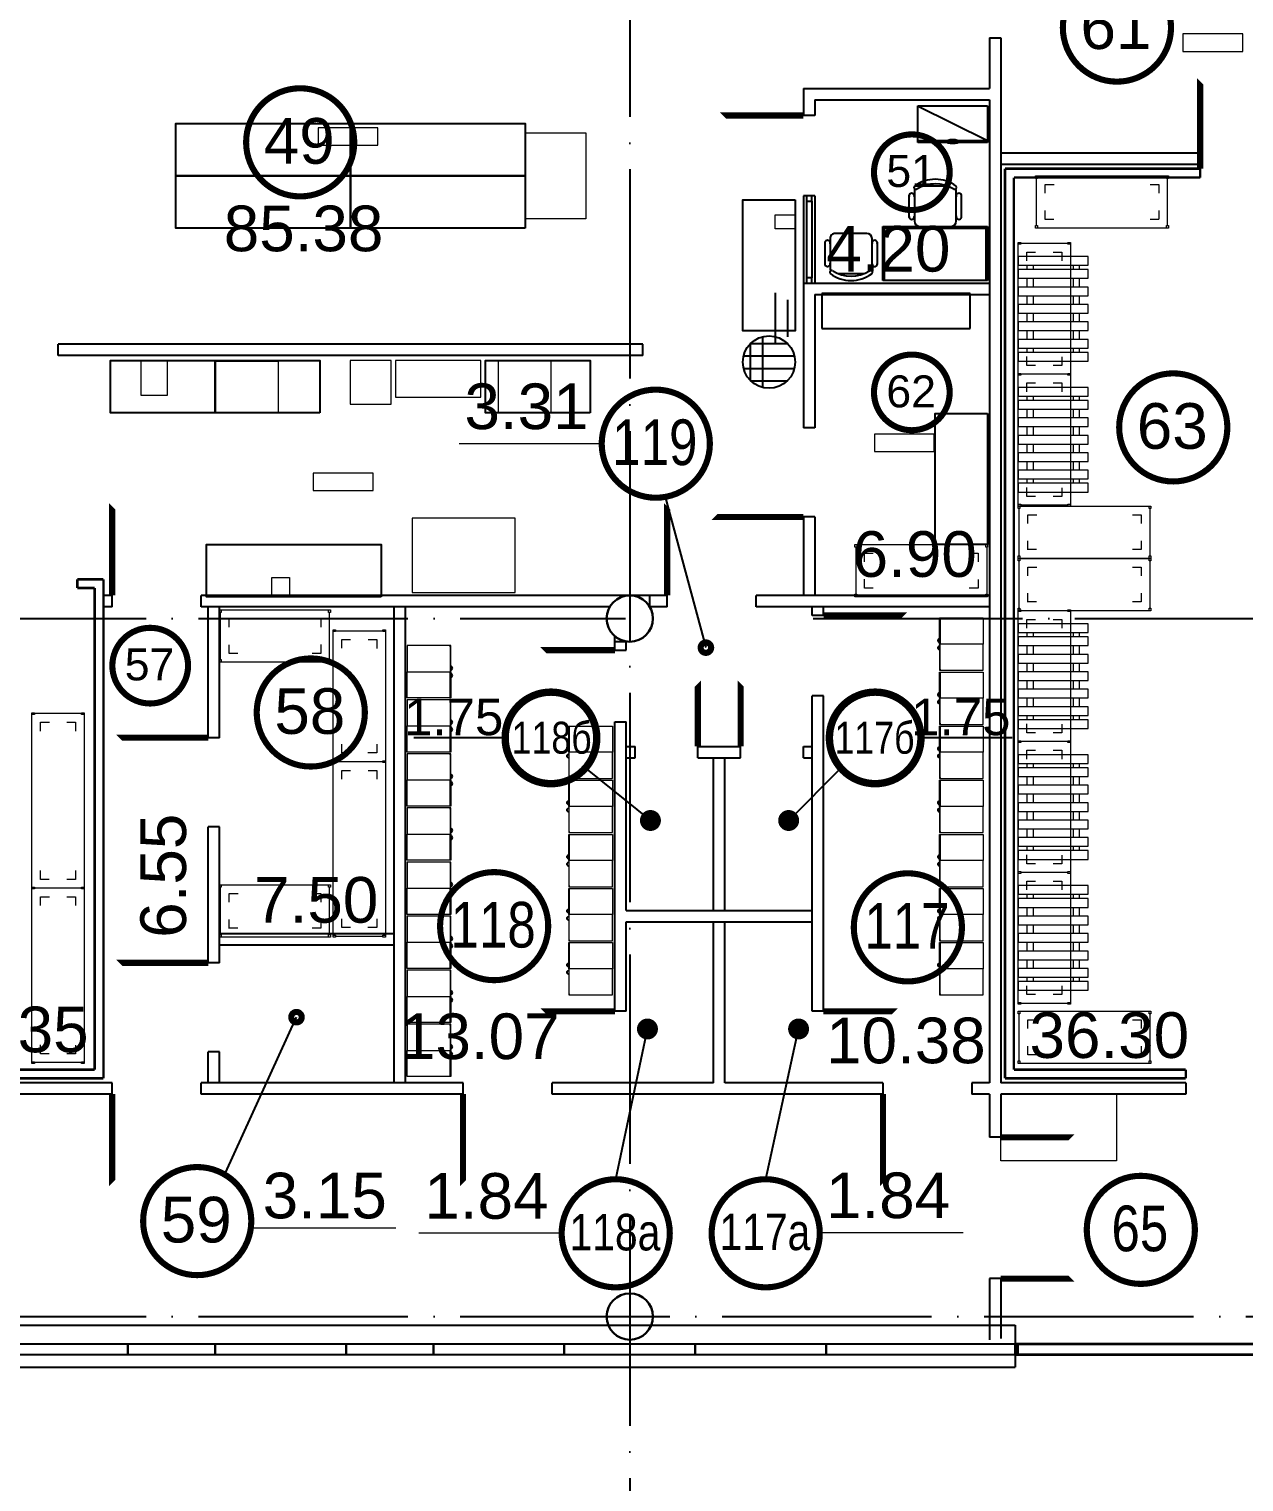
# Model space of a CAD drawing. Extents: x -4497 to 351150, y -50 to 322254.
# Drawn here: x 125887 to 139805, y 108192 to 124844 of the extents above; entities that cross this region are included whole.
import ezdxf
from ezdxf.enums import TextEntityAlignment as Align

# ---------------------------------------------------------------- set-up
doc = ezdxf.new("R2010")
doc.units = 0
doc.header["$LTSCALE"] = 100
for name, pattern in [('ACAD_ISO04W100', [30, 24, -3, 0, -3]), ('DASHED', [19.05, 12.7, -6.35]), ('HIDDENX2', [19.05, 12.7, -6.35])]:
    doc.linetypes.add(name, pattern=pattern)
doc.layers.get('0').update_dxf_attribs({"linetype": 'CONTINUOUS'})
for name, color, linetype in [('axis', 40, 'CONTINUOUS'), ('COLON', 5, 'CONTINUOUS'), ('COOL', 4, 'CONTINUOUS'), ('DOORS', 8, 'CONTINUOUS'), ('EEE', 7, 'CONTINUOUS'), ('furn', 54, 'CONTINUOUS'), ('furn2', 252, 'CONTINUOUS'), ('GKL', 5, 'CONTINUOUS'), ('Glass', 4, 'CONTINUOUS'), ('production', 30, 'CONTINUOUS'), ('S', 2, 'CONTINUOUS'), ('SENDVICH', 2, 'CONTINUOUS'), ('wall2', 3, 'CONTINUOUS')]:
    doc.layers.add(name, color=color, linetype=linetype)
doc.layers.add('equipment', color=8, linetype='CONTINUOUS', lineweight=0)
doc.layers.add('refr', color=150, linetype='CONTINUOUS', lineweight=15)
doc.layers.add('MONOLIT', color=7, linetype='CONTINUOUS', true_color=0x691639)
doc.layers.add('OBORUD', color=7, linetype='CONTINUOUS', true_color=0x83639d)
doc.styles.add('ARIEL-17.5', font='arial.ttf', dxfattribs={"height": 15})
doc.styles.add('GENERATED_STYLE_1', font='arial.ttf')

# ---------------------------------------------------------------- blocks, each defined once
blk = doc.blocks.new('sklad 2000x600')
at = {"layer": 'furn2', "lineweight": 9}
for p, q in [((10, 570), (10, 30)), ((10, 570), (10, 30)), ((20, 600), (2000, 600)), ((110, 500), (210, 500)), ((1810, 500), (1910, 500)), ((1910, 501), (1910, 400)), ((2010, 570), (2010, 30)), ((110, 399), (110, 499)), ((110, 100), (110, 200)), ((1910, 199), (1910, 100)), ((2000, 0), (20, 0)), ((210, 100), (110, 100)), ((1910, 100), (1808, 100))]:
    blk.add_line(p, q, dxfattribs=at)
for points in [[(20, 600), (20, 570), (0, 570), (0, 600), (20, 600)], [(2020, 600), (2020, 570), (2000, 570), (2000, 600), (2020, 600)], [(20, 30), (20, 0), (0, 0), (0, 30), (20, 30)], [(2020, 30), (2020, 0), (2000, 0), (2000, 30), (2020, 30)]]:
    blk.add_lwpolyline(points, dxfattribs=at)
blk = doc.blocks.new('sklad 1250x600')
at = {"layer": 'furn2', "lineweight": 9}
for p, q in [((10, 570), (10, 30)), ((10, 570), (10, 30)), ((20, 600), (1250, 600)), ((110, 500), (210, 500)), ((1060, 500), (1160, 500)), ((1160, 501), (1160, 400)), ((1260, 570), (1260, 30)), ((110, 399), (110, 499)), ((110, 100), (110, 200)), ((1160, 199), (1160, 100)), ((1250, 0), (20, 0)), ((210, 100), (110, 100)), ((1160, 100), (1058, 100))]:
    blk.add_line(p, q, dxfattribs=at)
for points in [[(20, 600), (20, 570), (0, 570), (0, 600), (20, 600)], [(1270, 600), (1270, 570), (1250, 570), (1250, 600), (1270, 600)], [(20, 30), (20, 0), (0, 0), (0, 30), (20, 30)], [(1270, 30), (1270, 0), (1250, 0), (1250, 30), (1270, 30)]]:
    blk.add_lwpolyline(points, dxfattribs=at)
blk = doc.blocks.new('sklad 1500x600')
at = {"layer": 'furn2', "lineweight": 9}
for p, q in [((10, 570), (10, 30)), ((10, 570), (10, 30)), ((20, 600), (1500, 600)), ((110, 500), (210, 500)), ((1310, 500), (1410, 500)), ((1410, 501), (1410, 400)), ((1510, 570), (1510, 30)), ((110, 399), (110, 499)), ((110, 100), (110, 200)), ((1410, 199), (1410, 100)), ((210, 100), (110, 100)), ((1410, 100), (1308, 100)), ((1500, 0), (20, 0))]:
    blk.add_line(p, q, dxfattribs=at)
for points in [[(20, 600), (20, 570), (0, 570), (0, 600), (20, 600)], [(1520, 600), (1520, 570), (1500, 570), (1500, 600), (1520, 600)], [(20, 30), (20, 0), (0, 0), (0, 30), (20, 30)], [(1520, 30), (1520, 0), (1500, 0), (1500, 30), (1520, 30)]]:
    blk.add_lwpolyline(points, dxfattribs=at)
blk = doc.blocks.new('$-Ящик для одежды')
at = {"layer": 'equipment'}
for p in [(-493, 0), (-493, -600)]:
    blk.add_line(p, (-493, -300), dxfattribs=at)
for points in [[(0, 0), (0, -300), (-500, -300), (-500, 0)], [(0, -600), (0, -300), (-500, -300), (-500, -600)]]:
    blk.add_lwpolyline(points, close=True, dxfattribs=at)
for centre in [(-493, -9), (-493, -591)]:
    blk.add_circle(centre, 3.58, dxfattribs=at)
for centre, radius, start, end in [((-495, -258), 26.2, 101.7964, 258.2036), ((-495, -342), 26.2, 101.7964, 258.2036), ((-485, -258), 29.5, 119.69, 240.31), ((-485, -342), 29.5, 119.69, 240.31)]:
    blk.add_arc(centre, radius, start, end, dxfattribs=at)
blk = doc.blocks.new('600')
at = {"layer": 'wall2', "extrusion": (0, 0, -1), "zscale": -1, "rotation": 180.0000013607018}
blk.add_blockref('$-Ящик для одежды', (0, -3), dxfattribs=at)
blk = doc.blocks.new('Стіл виробничий 2000х600х850')
at = {"layer": 'production', "color": 11}
blk.add_lwpolyline([(2000, -300), (0, -300), (0, 300), (2000, 300)], close=True, dxfattribs=at)
blk = doc.blocks.new('Стіл виробничий 1500х600х850')
at = {"layer": 'production', "color": 11}
blk.add_lwpolyline([(1500, -300), (0, -300), (0, 300), (1500, 300)], close=True, dxfattribs=at)
blk = doc.blocks.new('Pallete 120-80')
at = {"layer": 'furn2', "color": 0, "linetype": 'ByBlock', "lineweight": 0, "ltscale": 1000}
for p, q in [((-50, 757), (-50, -43)), ((50, 757), (-50, 757)), ((50, -43), (50, 757)), ((100, 757), (100, -43)), ((200, 757), (100, 757)), ((200, -43), (200, 757)), ((300, 757), (300, -43)), ((400, 757), (300, 757)), ((400, -43), (400, 757)), ((500, 757), (500, -43)), ((600, 757), (500, 757)), ((600, -43), (600, 757)), ((700, 757), (700, -43)), ((800, 757), (700, 757)), ((800, -43), (800, 757)), ((900, 757), (900, -43)), ((1000, 757), (900, 757)), ((1000, -43), (1000, 757)), ((1050, 757), (1050, -43)), ((1150, 757), (1050, 757)), ((1150, -43), (1150, 757)), ((100, 657), (50, 657)), ((100, 587), (50, 587)), ((300, 657), (200, 657)), ((300, 587), (200, 587)), ((500, 657), (400, 657)), ((500, 587), (400, 587)), ((700, 657), (600, 657)), ((700, 587), (600, 587)), ((900, 657), (800, 657)), ((900, 587), (800, 587)), ((1050, 657), (1000, 657)), ((1050, 587), (1000, 587)), ((100, 127), (50, 127)), ((100, 57), (50, 57)), ((300, 127), (200, 127)), ((300, 57), (200, 57)), ((500, 127), (400, 127)), ((500, 57), (400, 57)), ((700, 127), (600, 127)), ((700, 57), (600, 57)), ((900, 127), (800, 127)), ((900, 57), (800, 57)), ((1050, 127), (1000, 127)), ((1050, 57), (1000, 57)), ((-50, -43), (50, -43)), ((100, -43), (200, -43)), ((300, -43), (400, -43)), ((500, -43), (600, -43)), ((700, -43), (800, -43)), ((900, -43), (1000, -43)), ((1050, -43), (1150, -43))]:
    blk.add_line(p, q, dxfattribs=at)
blk = doc.blocks.new('CHAIR7')
for p, q in [((0, 9), (0, -9)), ((20, 12), (3, 12)), ((5.12, 15.04), (17.88, 15.04)), ((23, -7.44), (23, 7.44)), ((3, -12), (20, -12)), ((5.12, -15), (17.88, -15))]:
    blk.add_line(p, q)
for centre, radius, start, end in [((3, 9), 3, 90, 180), ((5.56, 13.54), 1.56, 73.7398, 286.2602), ((17.44, 13.54), 1.56, 253.7398, 106.2602), ((20, 9), 3, 62.41556, 90), ((22.34, 11.12), 1.1, 53.30994, 212.02741), ((4.82, 0), 19.64, 327.57575, 32.42425), ((7, 0), 20, 323.1301, 36.8699), ((3, -9), 3, 180, 270), ((5.56, -13.5), 1.56, 73.7398, 286.2602), ((17.44, -13.5), 1.56, 253.7398, 106.2602), ((20, -9), 3, 270, 297.58444), ((22.34, -11.12), 1.1, 147.97259, 306.69006)]:
    blk.add_arc(centre, radius, start, end)
blk = doc.blocks.new('1200х600')
at = {"layer": 'furn'}
for p, q in [((0, 0), (1200, 0)), ((0, -620), (0, 0)), ((20, -620), (20, 0)), ((1180, 0), (1180, -620)), ((1200, 0), (1200, -620)), ((1200, -600), (0, -600)), ((1200, -620), (0, -620))]:
    blk.add_line(p, q, dxfattribs=at)
blk = doc.blocks.new('box95-45')
at = {"layer": 'furn'}
for p, q in [((781, 400), (-19, 400)), ((-19, 400), (-19, -20)), ((-17, 376), (781, 376)), ((-17, -19), (781, 376)), ((781, -20), (781, 400)), ((-19, -20), (781, -20))]:
    blk.add_line(p, q, dxfattribs=at)
blk.add_ellipse((380, 388), major_axis=(74.3, 0), ratio=0.260869, dxfattribs=at)
blk = doc.blocks.new('Стіл виробничий 1000_600х850')
at = {"layer": 'production', "color": 11}
blk.add_lwpolyline([(1200, -300), (0, -300), (0, 300), (1200, 300)], close=True, dxfattribs=at)
blk = doc.blocks.new('A$C125E3969')
at = {"layer": 'production'}
for p, q in [((97664, 11732, 6), (97664, 11149, 6)), ((97808, 11652, 6), (97808, 11229, 6)), ((97521, 11231, 6), (97521, 10650, 6)), ((97303, 11010, 6), (97887, 11010, 6)), ((97378, 11147, 6), (97378, 10733, 6)), ((97384, 11153, 6), (97806, 11153, 6)), ((97304, 10867, 6), (97886, 10867, 6)), ((97388, 10723, 6), (97802, 10723, 6))]:
    blk.add_line(p, q, dxfattribs=at)
at = {"layer": 'production', "color": 0, "linetype": 'HIDDENX2', "lineweight": 0, "ltscale": 10}
for points in [[(102337, 14500), (103022, 14500), (103022, 14700), (102337, 14700), (102337, 14500)], [(92428, 13425), (93113, 13425), (93113, 13625), (92428, 13625), (92428, 13425)], [(98803, 9913), (99488, 9913), (99488, 10113), (98803, 10113), (98803, 9913)]]:
    blk.add_lwpolyline(points, dxfattribs=at)
at = {"layer": 'production', "color": 0, "lineweight": 0}
for points in [[(94800, 12582), (94800, 13567), (95497, 13567), (95497, 12582), (94800, 12582)], [(91900, 8470), (92100, 8470), (92100, 8270), (91900, 8270), (91900, 8470)]]:
    blk.add_lwpolyline(points, dxfattribs=at)
for points, elevation in [([(97665, 12628), (97895, 12628), (97895, 12468), (97665, 12468), (97665, 12628)], 21), ([(90700, 10956), (90700, 10556), (90400, 10556), (90400, 10956), (90700, 10956)], 0), ([(91250, 10356), (91975, 10356), (91975, 10946), (91250, 10946), (91250, 10356)], 0), ([(92795, 10456), (93265, 10456), (93265, 10956), (92795, 10956), (92795, 10456)], 0), ([(93315, 10536), (94295, 10536), (94295, 10956), (93315, 10956), (93315, 10536)], 0), ([(95095, 10956), (95095, 10356), (94495, 10356), (94495, 10956), (95095, 10956)], 0)]:
    blk.add_lwpolyline(points, dxfattribs=dict(at, elevation=elevation))
at = {"layer": 'production', "color": 143, "linetype": 'DASHED', "ltscale": 10}
blk.add_lwpolyline([(99900, 11725), (98200, 11725), (98200, 11325), (99900, 11325), (99900, 11725)], dxfattribs=at)
at = {"layer": 'production', "color": 0, "linetype": 'HIDDENX2', "lineweight": 0, "ltscale": 10, "elevation": 0}
blk.add_lwpolyline([(92373, 9467), (93058, 9467), (93058, 9667), (92373, 9667), (92373, 9467)], dxfattribs=at)
at = {"layer": 'production', "color": 0, "lineweight": 0, "elevation": 0}
blk.add_lwpolyline([(94686, 9150), (93505, 9150), (93505, 8300), (94686, 8300)], close=True, dxfattribs=at)
at = {"layer": 'production', "color": 0, "lineweight": 0}
blk.add_lwpolyline([(101575, 1785), (100250, 1785), (100250, 2550), (101575, 2550)], close=True, dxfattribs=at)
at = {"layer": 'production'}
blk.add_circle((97595, 10940, 6), 300, dxfattribs=at)
at = {"layer": 'furn', "xscale": -1, "rotation": 180}
blk.add_blockref('box95-45', (99319, 13855), dxfattribs=at)
at = {"layer": 'furn', "xscale": 20, "yscale": 20, "zscale": 20}
for p, rotation in [((99500, 12495), 90), ((98535, 12415), 270)]:
    blk.add_blockref('CHAIR7', p, dxfattribs=dict(at, rotation=rotation))
at = {"layer": 'furn', "rotation": 180}
blk.add_blockref('1200х600', (100100, 11875), dxfattribs=at)
at = {"layer": 'furn2', "color": 0, "lineweight": 0}
for name, p, rotation in [('sklad 1500x600', (102170, 13075), 180), ('sklad 1500x600', (100450, 12310), 270), ('sklad 1500x600', (100450, 10810), 270), ('sklad 1500x600', (101970, 9290), 180), ('sklad 1500x600', (101970, 8690), 180), ('sklad 1250x600', (92570, 8100, 2), 180), ('sklad 1500x600', (100450, 8100), 270), ('sklad 1500x600', (93200, 6350, 30), 90), ('sklad 2000x600', (89150, 6921, 0), 270), ('sklad 1500x600', (100450, 6600), 270), ('sklad 2000x600', (93200, 4350, 30), 90), ('sklad 1500x600', (100450, 5100), 270), ('sklad 2000x600', (89150, 4921, 0), 270), ('sklad 1250x600', (92570, 4950), 180), ('sklad 1500x600', (101970, 3500), 180)]:
    blk.add_blockref(name, p, dxfattribs=dict(at, rotation=rotation))
at = {"layer": 'furn2', "rotation": 90}
for p in [(101207, 11000), (101207, 9500), (101207, 6790), (101207, 5290), (101207, 3790)]:
    blk.add_blockref('Pallete 120-80', p, dxfattribs=at)
at = {"layer": 'furn2', "color": 0, "lineweight": 0}
blk.add_blockref('sklad 1500x600', (98580, 8250), dxfattribs=at)
at = {"layer": 'production', "color": 0, "lineweight": 0}
for name, p in [('Стіл виробничий 2000х600х850', (90800, 13375)), ('Стіл виробничий 2000х600х850', (92800, 13375)), ('Стіл виробничий 2000х600х850', (90800, 12775)), ('Стіл виробничий 2000х600х850', (92800, 12775)), ('Стіл виробничий 1000_600х850', (90050, 10656, 0)), ('Стіл виробничий 1000_600х850', (91250, 10656, 0)), ('Стіл виробничий 1000_600х850', (94345, 10656, 0)), ('Стіл виробничий 2000х600х850', (91150, 8550))]:
    blk.add_blockref(name, p, dxfattribs=at)
at = {"layer": 'production', "color": 0, "lineweight": 0, "rotation": 90}
for p in [(97595, 11298, 21), (99800, 8850)]:
    blk.add_blockref('Стіл виробничий 1500х600х850', p, dxfattribs=at)
at = {"layer": 'production', "linetype": 'ByBlock', "rotation": 6.803508743567389e-07}
for p in [(100050, 7410, 2), (100050, 6790, 2), (95800, 6170), (100050, 6170, 2), (95800, 5550), (100050, 5550, 2), (95800, 4930), (100050, 4930, 2), (95800, 4310), (100050, 4310, 2), (95800, 3690), (100050, 3690, 2)]:
    blk.add_blockref('600', p, dxfattribs=at)
at = {"layer": 'production', "linetype": 'ByBlock', "xscale": -1, "rotation": 359.9999993196491}
for p in [(93450, 7093, 122), (93450, 6473, 122), (93450, 5853, 122), (93450, 5233, 122), (93450, 4613, 122), (93450, 3993, 122), (93450, 3373, 122), (93450, 2753, 122)]:
    blk.add_blockref('600', p, dxfattribs=at)
at = {"layer": 'refr', "color": 5, "lineweight": 0, "style": 'GENERATED_STYLE_1'}
for p in [(31750, 11184, 0), (26627, 8259, 0), (27247, 8259, 0)]:
    blk.add_attdef('txt', text='', height=120, dxfattribs=at).set_placement(p, align=Align.BOTTOM_LEFT)

msp = doc.modelspace()

# ---------------------------------------------------------------- linework, layer by layer
at = {"layer": 'axis', "linetype": 'ACAD_ISO04W100'}
for p, q in [((132769.3, 318243.4), (132769.3, 84615.2)), ((-1176.8, 118087.2), (132719.4, 118087.2)), ((134869.3, 118087.2), (272433.1, 118087.2)), ((-1176.8, 110087.2), (272433.1, 110087.2))]:
    msp.add_line(p, q, dxfattribs=at)
at = {"layer": 'COLON', "lineweight": 30}
for points in [[(132504.3, 118087.2, 1), (133034.3, 118087.2, 1)], [(132504.3, 110087.2, 1), (133034.3, 110087.2, 1)]]:
    msp.add_lwpolyline(points, format="xyb", close=True, dxfattribs=at)
at = {"layer": 'COOL', "flags": 128}
for points in [[(139304.3, 123242.2, 70, 70, 0), (139304.3, 124242.2, 0, 0, 0), (140304.3, 123242.2, 0, 0, 0)], [(137069.3, 123242.2, 29.6, 29.6, 0), (139304.3, 123242.2, 0, 0, 0)], [(137069.3, 123242.2, 29.6, 29.6, 0), (137069.3, 112817.2, 0, 0, 0)], [(139304.3, 123142.2, 29.6, 29.6, 0), (139304.3, 123242.2, 0, 0, 0)], [(137169.3, 123142.2, 29.6, 29.6, 0), (139304.3, 123142.2, 0, 0, 0)], [(137169.3, 123142.2, 29.6, 29.6, 0), (137169.3, 112917.2, 0, 0, 0)], [(125439.3, 118536.8, 70, 70, 0), (125439.3, 119536.8, 0, 0, 0), (126439.3, 118536.8, 0, 0, 0)], [(126439.3, 118536.8, 29.6, 29.6, 0), (126439.3, 118436.8, 0, 0, 0)], [(126439.3, 118536.8, 29.6, 29.6, 0), (126739.3, 118536.8, 0, 0, 0)], [(126439.3, 118436.8, 29.6, 29.6, 0), (126639.3, 118436.8, 0, 0, 0)], [(126639.3, 118436.8, 29.6, 29.6, 0), (126639.3, 112917.2, 0, 0, 0)], [(126739.3, 118536.8, 29.6, 29.6, 0), (126739.3, 112817.2, 0, 0, 0)], [(123869.4, 112917.2, 29.6, 29.6, 0), (126639.3, 112917.2, 0, 0, 0)], [(139139.3, 112917.2, 29.6, 29.6, 0), (137169.3, 112917.2, 0, 0, 0)], [(139139.3, 112917.2, 29.6, 29.6, 0), (139139.3, 112817.2, 0, 0, 0)], [(123869.4, 112817.2, 29.6, 29.6, 0), (126739.3, 112817.2, 0, 0, 0)], [(139139.3, 112817.2, 29.6, 29.6, 0), (137069.3, 112817.2, 0, 0, 0)], [(140139.3, 112817.2, 70, 70, 0), (140139.3, 111817.2, 0, 0, 0), (139139.3, 112817.2, 0, 0, 0)]]:
    msp.add_lwpolyline(points, format="xyseb", dxfattribs=at)
at = {"layer": 'DOORS', "flags": 128}
for points in [[(136889.3, 125762.2, 70, 70, 0), (135869.3, 125762.2, 0, 0, 0), (136889.3, 124742.2, 0, 0, 0)], [(134759.3, 123852.2, 70, 70, 0), (133839.3, 123852.2, 0, 0, 0), (134759.3, 122932.2, 0, 0, 0)], [(134759.3, 119252.2, 70, 70, 0), (133739.3, 119252.2, 0, 0, 0), (134759.3, 120272.2, 0, 0, 0)], [(126839.3, 118352.2, 70, 70, 0), (126839.3, 119372.2, 0, 0, 0), (127859.3, 118352.2, 0, 0, 0)], [(133197.3, 118352.2, 70, 70, 0), (133197.3, 119372.2, 0, 0, 0), (134217.3, 118352.2, 0, 0, 0)], [(134989.3, 118122.2, 70, 70, 0), (135909.3, 118122.2, 0, 0, 0), (134989.3, 117202.2, 0, 0, 0)], [(132599.3, 117725.2, 70, 70, 0), (131779.3, 117725.2, 0, 0, 0), (132599.3, 116905.2, 0, 0, 0)], [(133549.3, 116622.2, 70, 70, 0), (133549.3, 117342.2, 0, 0, 0), (132829.3, 116622.2, 0, 0, 0)], [(134039.3, 116621.7, 70, 70, 0), (134039.3, 117341.7, 0, 0, 0), (134759.3, 116621.7, 0, 0, 0)], [(127939.3, 116722.2, 70, 70, 0), (126919.3, 116722.2, 0, 0, 0), (127939.3, 115702.2, 0, 0, 0)], [(127939.3, 114142.2, 70, 70, 0), (126919.3, 114142.2, 0, 0, 0), (127939.3, 113122.2, 0, 0, 0)], [(132599.3, 113586.9, 70, 70, 0), (131779.3, 113586.9, 0, 0, 0), (132599.3, 112766.9, 0, 0, 0)], [(134985.3, 113586.9, 70, 70, 0), (135805.3, 113586.9, 0, 0, 0), (134985.3, 112766.9, 0, 0, 0)], [(126839.3, 112637.2, 70, 70, 0), (126839.3, 111617.2, 0, 0, 0), (127859.3, 112637.2, 0, 0, 0)], [(130859.3, 112637.2, 70, 70, 0), (130859.3, 111617.2, 0, 0, 0), (131879.3, 112637.2, 0, 0, 0)], [(135669.3, 112637.2, 70, 70, 0), (135669.3, 111617.2, 0, 0, 0), (136689.3, 112637.2, 0, 0, 0)], [(137019.3, 110522.2, 70, 70, 0), (137829.3, 110522.2, 0, 0, 0), (137019.3, 111332.2, 0, 0, 0), (137829.3, 112142.2, 70, 70, 0), (137019.3, 112142.2, 70, 70, 0)]]:
    msp.add_lwpolyline(points, format="xyseb", dxfattribs=at)
at = {"layer": 'DOORS'}
msp.add_lwpolyline([(137214.3, 109652.2, 29.6, 29.6, 0), (140274.3, 109652.2, 29.6, 29.6, 0), (140274.3, 109772.2, 29.6, 29.6, 0), (137214.3, 109772.2, 29.6, 29.6, 0)], format="xyseb", close=True, dxfattribs=at)
at = {"layer": 'EEE', "linetype": 'Continuous'}
for p, q in [((133174, 119481.2, -76728.7), (133641.4, 117753.9, -76728.7)), ((128137.6, 111733.7, -76728.7), (128950.6, 113518.6, -76728.7))]:
    msp.add_line(p, q, dxfattribs=at)
at = {"layer": 'EEE'}
for p, q in [((132260.1, 116372.7, -0.3), (133005.9, 115772.9)), ((135186.7, 116372.7, -0.3), (134589.7, 115772.9)), ((132608.1, 111661.5), (132971.7, 113383.2)), ((134326.4, 111661.5), (134703.1, 113383.2))]:
    msp.add_line(p, q, dxfattribs=at)
at = {"layer": 'EEE', "linetype": 'Continuous', "const_width": 70}
for points in [[(137730.8, 124860.2, 1), (138970, 124860.2, 1)], [(128373.4, 123545.2, 1), (129612.5, 123545.2, 1)], [(135566.9, 123202.7, 1), (136434.3, 123202.7, 1)], [(135566.9, 120679.3, 1), (136434.3, 120679.3, 1)], [(126841, 117547.5, 1), (127708.4, 117547.5, 1)], [(131988.6, 111041.9, 1), (133227.7, 111041.9, 1)], [(133706.8, 111041.9, 1), (134946, 111041.9, 1)]]:
    msp.add_lwpolyline(points, format="xyb", close=True, dxfattribs=at)
at = {"layer": 'EEE', "linetype": 'Continuous'}
for points, const_width, elevation in [([(138376.1, 120278.1, 1), (139615.3, 120278.1, 1)], 70, 5.5), ([(132447.6, 120091.5, 1), (133686.8, 120091.5, 1)], 70, -0.2), ([(133581.4, 117753.9, 1), (133701.4, 117753.9, 1)], 70, -76728.7), ([(128494.9, 117010.9, 1), (129734.1, 117010.9, 1)], 70, -0.2), ([(132390.9, 116719.5, -1), (131341.4, 116719.5, -1)], 84.7, -0.3), ([(135055.9, 116719.5, 1), (136105.4, 116719.5, 1)], 84.7, -0.3), ([(130595.6, 114562.1, 1), (131834.7, 114562.1, 1)], 70, -0.2), ([(135335.7, 114548.2, 1), (136574.9, 114548.2, 1)], 70, -0.2), ([(128890.6, 113518.6, 1), (129010.6, 113518.6, 1)], 70, -76728.7), ([(127193.7, 111181.7, 1), (128432.9, 111181.7, 1)], 70, -0.2), ([(138004.6, 111081.3, 1), (139243.7, 111081.3, 1)], 70, -0.2)]:
    msp.add_lwpolyline(points, format="xyb", close=True, dxfattribs=dict(at, const_width=const_width, elevation=elevation))
at = {"layer": 'EEE', "const_width": 120, "flags": 128}
for points in [[(133065.9, 115772.9, -1), (132945.9, 115772.9, -1)], [(134529.7, 115772.9, 1), (134649.7, 115772.9, 1)], [(132911.7, 113383.2, 1), (133031.7, 113383.2, 1)], [(134643.1, 113383.2, 1), (134763.1, 113383.2, 1)]]:
    msp.add_lwpolyline(points, format="xyb", close=True, dxfattribs=at)
at = {"layer": 'GKL'}
for p, q in [((136889.3, 124742.2), (137019.3, 124742.2)), ((136889.3, 124742.2), (136889.3, 124162.2)), ((137019.3, 124742.2), (137019.3, 112767.2)), ((134759.3, 124162.2), (136889.3, 124162.2)), ((134759.3, 124162.2), (134759.3, 123852.2)), ((134889.3, 124032.2), (136889.3, 124032.2)), ((134889.3, 124032.2), (134889.3, 123852.2)), ((136889.3, 124032.2), (136889.3, 112767.2)), ((134889.3, 123852.2), (134759.3, 123852.2)), ((139304.3, 123422.2), (137019.3, 123422.2)), ((139304.3, 123422.2), (139304.3, 123292.2)), ((139304.3, 123292.2), (137019.3, 123292.2)), ((134889.3, 122932.2), (134759.3, 122932.2)), ((134759.3, 122932.2), (134759.3, 120272.2)), ((134889.3, 122932.2), (134889.3, 121932.2)), ((134759.3, 121932.2), (136889.3, 121932.2)), ((134889.3, 121802.2), (134889.3, 120272.2)), ((134889.3, 121802.2), (136889.3, 121802.2)), ((126219.3, 121102.2), (126219.3, 121232.2)), ((132919.3, 121102.2), (132919.3, 121232.2)), ((134759.3, 119252.2), (134759.3, 118352.2)), ((134889.3, 119252.2), (134889.3, 118352.2)), ((132997.3, 118222.2), (132997.3, 118352.2)), ((133197.3, 118222.2), (133197.3, 118352.2)), ((134217.3, 118222.2), (134217.3, 118352.2)), ((132599.3, 117825.2), (132729.3, 117825.2)), ((132599.3, 117725.2), (132729.3, 117725.2)), ((132599.3, 116905.2), (132729.3, 116905.2)), ((132729.3, 116622.2), (132829.3, 116622.2)), ((133549.3, 116622.2), (134039.3, 116622.2)), ((134759.3, 116622.2), (134859.3, 116622.2)), ((132729.3, 116492.2), (132829.3, 116492.2)), ((133549.3, 116492.2), (134039.3, 116492.2)), ((134759.3, 116492.2), (134859.3, 116492.2)), ((132729.3, 114742.2), (134859.3, 114742.2)), ((132729.3, 114612.2), (134859.3, 114612.2)), ((135669.3, 112767.2), (135669.3, 112637.2)), ((136689.3, 112767.2), (136689.3, 112637.2)), ((139139.3, 112767.2), (139139.3, 112637.2)), ((136889.3, 112637.2), (136889.3, 112142.2)), ((137019.3, 112637.2), (137019.3, 112142.2)), ((136889.3, 110522.2), (136889.3, 109822.2))]:
    msp.add_line(p, q, dxfattribs=at)
at = {"layer": 'GKL', "flags": 128}
for points in [[(132919.3, 121232.2), (126219.3, 121232.2)], [(132919.3, 121102.2), (126219.3, 121102.2)], [(134889.3, 120272.2), (134759.3, 120272.2)], [(134889.3, 119252.2), (134759.3, 119252.2)], [(126839.3, 118352.2), (126739.3, 118352.2)], [(126839.3, 118222.2), (126839.3, 118352.2)], [(133197.3, 118352.2), (127859.3, 118352.2)], [(127859.3, 118222.2), (127859.3, 118352.2)], [(136889.3, 118352.2), (134217.3, 118352.2)], [(126839.3, 118222.2), (126739.3, 118222.2)], [(132541.3, 118222.2), (127859.3, 118222.2)], [(127939.3, 116722.2), (127939.3, 118222.2)], [(128069.3, 116722.2), (128069.3, 118222.2)], [(130069.3, 112767.2), (130069.3, 118222.2)], [(130199.3, 112767.2), (130199.3, 118222.2)], [(133197.3, 118222.2), (132997.3, 118222.2)], [(136889.3, 118222.2), (134217.3, 118222.2)], [(134859.3, 118122.2), (134859.3, 118222.2)], [(134989.3, 118122.2), (134859.3, 118122.2)], [(134989.3, 118122.2), (134989.3, 118222.2)], [(132599.3, 117725.2), (132599.3, 117883.9)], [(132729.3, 117725.2), (132729.3, 117825.2)], [(134859.3, 113586.9), (134859.3, 117202.2)], [(134989.3, 117202.2), (134859.3, 117202.2)], [(134989.3, 113586.9), (134989.3, 117202.2)], [(132599.3, 113586.9), (132599.3, 116905.2)], [(132729.3, 114742.2), (132729.3, 116905.2)], [(128069.3, 116722.2), (127939.3, 116722.2)], [(132829.3, 116492.2), (132829.3, 116622.2)], [(133549.3, 116492.2), (133549.3, 116622.2)], [(134039.3, 116492.2), (134039.3, 116622.2)], [(134759.3, 116492.2), (134759.3, 116622.2)], [(133729.3, 114742.2), (133729.3, 116491.9)], [(133859.3, 114742.2), (133859.3, 116491.9)], [(128069.3, 115702.2), (127939.3, 115702.2)], [(127939.3, 114142.2), (127939.3, 115702.2)], [(128069.3, 114142.2), (128069.3, 115702.2)], [(132729.3, 113586.9), (132729.3, 114612.2)], [(133729.3, 112767.2), (133729.3, 114612.2)], [(133859.3, 112767.2), (133859.3, 114612.2)], [(130069.3, 114472.2), (128069.3, 114472.2)], [(130069.3, 114342.2), (128069.3, 114342.2)], [(128069.3, 114142.2), (127939.3, 114142.2)], [(132729.3, 113586.9), (132599.3, 113586.9)], [(134989.3, 113586.9), (134859.3, 113586.9)], [(127939.3, 112767.2), (127939.3, 113122.2)], [(128069.3, 113122.2), (127939.3, 113122.2)], [(128069.3, 112767.2), (128069.3, 113122.2)], [(126839.3, 112767.2), (123869.4, 112767.2)], [(126839.3, 112637.2), (126839.3, 112767.2)], [(130859.3, 112767.2), (127859.3, 112767.2)], [(127859.3, 112637.2), (127859.3, 112767.2)], [(130859.3, 112637.2), (130859.3, 112767.2)], [(133729.3, 112767.2), (131879.3, 112767.2)], [(131879.3, 112637.2), (131879.3, 112767.2)], [(135669.3, 112767.2), (133859.3, 112767.2)], [(136889.3, 112767.2), (136689.3, 112767.2)], [(139139.3, 112767.2), (137019.3, 112767.2)], [(126839.3, 112637.2), (123869.4, 112637.2)], [(130859.3, 112637.2), (127859.3, 112637.2)], [(135669.3, 112637.2), (131879.3, 112637.2)], [(136889.3, 112637.2), (136689.3, 112637.2)], [(139139.3, 112637.2), (137019.3, 112637.2)], [(137019.3, 112142.2), (136889.3, 112142.2)], [(137019.3, 110522.2), (136889.3, 110522.2)], [(137019.3, 110522.2), (137019.3, 109837.2)]]:
    msp.add_lwpolyline(points, dxfattribs=at)
at = {"layer": 'Glass'}
for p, q in [((134794.3, 122872.2), (134794.3, 121992.2, 0.3)), ((134854.3, 122872.2, 0.3), (134854.3, 121992.2, 0.3))]:
    msp.add_line(p, q, dxfattribs=at)
for points in [[(134794.3, 122932.2), (134794.3, 122872.2), (134854.3, 122872.2), (134854.3, 122932.2)], [(134794.3, 121992.2), (134794.3, 121932.2), (134854.3, 121932.2), (134854.3, 121992.2)], [(125519.3, 109652.2), (127019.3, 109652.2), (127019.3, 109772.2), (125519.3, 109772.2)], [(128019.3, 109652.2), (129519.3, 109652.2), (129519.3, 109772.2), (128019.3, 109772.2)], [(130519.3, 109652.2), (132019.3, 109652.2), (132019.3, 109772.2), (130519.3, 109772.2)], [(133519.3, 109652.2), (135019.3, 109652.2), (135019.3, 109772.2), (133519.3, 109772.2)]]:
    msp.add_lwpolyline(points, close=True, dxfattribs=at)
at = {"layer": 'MONOLIT'}
msp.add_line((137184.3, 109987.2), (137184.3, 109507.2), dxfattribs=at)
for points in [[(105589.3, 109987.2), (137184.3, 109987.2)], [(105589.3, 109507.2), (137184.3, 109507.2)]]:
    msp.add_lwpolyline(points, dxfattribs=at)
at = {"layer": 'S', "linetype": 'Continuous', "lineweight": 20}
for p, q in [((132447.6, 120091.5, -0.2), (130812.6, 120091.5, -0.2)), ((128461.3, 111104), (130088.9, 111104)), ((131988.6, 111041.9), (130353.6, 111041.9)), ((136590.1, 111048.6), (134955.1, 111048.6))]:
    msp.add_line(p, q, dxfattribs=at)
at = {"layer": 'S'}
for p, q in [((131341.4, 116719.5, -0.3), (130295.4, 116719.5, -0.3)), ((137151.4, 116719.5, -0.3), (136105.4, 116719.5, -0.3))]:
    msp.add_line(p, q, dxfattribs=at)
at = {"layer": 'SENDVICH'}
for points in [[(127019.3, 109652.2), (128019.3, 109652.2), (128019.3, 109772.2), (127019.3, 109772.2)], [(129519.3, 109652.2), (130519.3, 109652.2), (130519.3, 109772.2), (129519.3, 109772.2)], [(132019.3, 109652.2), (133519.3, 109652.2), (133519.3, 109772.2), (132019.3, 109772.2)], [(135019.3, 109652.2), (137184.3, 109652.2), (137184.3, 109772.2), (135019.3, 109772.2)]]:
    msp.add_lwpolyline(points, close=True, dxfattribs=at)

# ---------------------------------------------------------------- block references
at = {"layer": 'OBORUD'}
msp.add_blockref('A$C125E3969', (36769.3, 110087.2), dxfattribs=at)

# ---------------------------------------------------------------- texts
at = {"layer": 'EEE', "linetype": 'Continuous', "style": 'ARIEL-17.5'}
for s, height, p in [('61', 523.25, (138339.2, 124876.9)), ('49', 523.25, (128981.7, 123562)), ('51', 366.27, (135992.8, 123214.4)), ('62', 366.27, (135992.8, 120691)), ('63', 523.25, (138984.5, 120294.8, 5.5)), ('57', 366.27, (127266.9, 117559.2)), ('58', 523.25, (129103.3, 117027.6, -0.2)), ('59', 523.25, (127802.1, 111198.5, -0.2))]:
    msp.add_text(s, height=height, dxfattribs=at).set_placement(p, align=Align.MIDDLE)
at = {"layer": 'EEE', "linetype": 'Continuous', "style": 'ARIEL-17.5', "width": 0.8}
for s, height, p in [('119', 523.25, (133056, 120108.3, -0.2)), ('118б', 366.27, (131874, 116731.2, -0.3)), ('117б', 366.27, (135572.8, 116731.2, -0.3)), ('118', 523.25, (131204, 114578.8, -0.2)), ('117', 523.25, (135944.1, 114564.9, -0.2)), ('118а', 418.6, (132599.2, 111055.3)), ('117а', 418.6, (134317.5, 111055.3)), ('65', 523.25, (138612.9, 111098, -0.2))]:
    msp.add_text(s, height=height, dxfattribs=at).set_placement(p, align=Align.MIDDLE)
at = {"layer": 'S', "linetype": 'Continuous', "lineweight": 20, "style": 'ARIEL-17.5'}
for s, height, p in [('85.38', 523.25, (129031.9, 122297)), ('4.20', 523.25, (135731.4, 122064.2)), ('3.31', 523.25, (131586, 120258.3, -0.5)), ('6.90', 523.25, (136033.6, 118565.1)), ('1.75', 418.6, (130751.6, 116750.8, 0)), ('1.75', 418.6, (136561.7, 116750.8, 0)), ('7.50', 523.25, (129176.9, 114602.1)), ('14.35', 523.25, (125654.7, 113116.6)), ('13.07', 523.25, (131050.4, 113038.2)), ('36.30', 523.25, (138263.1, 113051.6)), ('10.38', 523.25, (135932.6, 112990.4)), ('3.15', 523.25, (129274.8, 111213)), ('1.84', 523.25, (131126.9, 111208.6, -0.3)), ('1.84', 523.25, (135728.4, 111215.3, -0.3))]:
    msp.add_text(s, height=height, dxfattribs=at).set_placement(p, align=Align.CENTER)
msp.add_text('6.55', height=523.25, rotation=90, dxfattribs=at).set_placement((127685.2, 115139.9), align=Align.CENTER)

doc.saveas('drawing.dxf')
